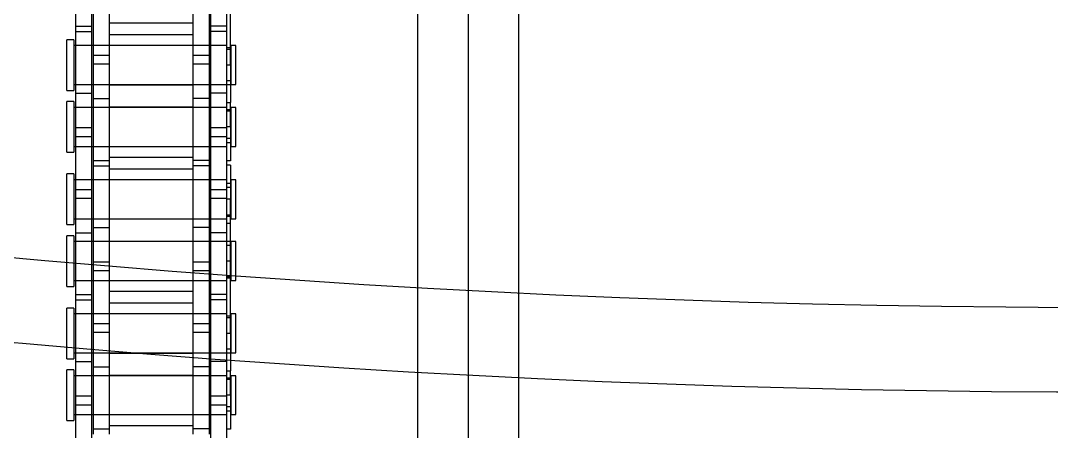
# Model space of a CAD drawing. Header units: metres. Extents: x 0 to 63075, y 0 to 44550.
# Drawn here: x 14343 to 14440.6, y 30489.7 to 30528.6 of the extents above; entities that cross this region are included whole.
import ezdxf

# ---------------------------------------------------------------- set-up
doc = ezdxf.new("R2010")
doc.units = ezdxf.units.M
doc.header["$LTSCALE"] = 75
doc.linetypes.add('HIDDEN2', pattern=[4.7625, 3.175, -1.5875])
for name, color, linetype in [('SDM', 7, 'Continuous'), ('SL1', 8, 'Continuous'), ('SL4', 4, 'Continuous'), ('ST1', 7, 'HIDDEN2')]:
    doc.layers.add(name, color=color, linetype=linetype)

# ---------------------------------------------------------------- blocks, each defined once
blk = doc.blocks.new('A$Cf5d57027')
at = {"layer": 'SL1'}
for radius, start, end in [(1221.5, 121.074746, 67.294357), (1158, 122.987753, 69.370009), (1150, 123.246853, 69.219881)]:
    blk.add_arc((6187.34, 9148.648), radius, start, end, dxfattribs=at)
blk = doc.blocks.new('A$Ca53c419a')
at = {"layer": 'SL4'}
for p, q in [((3669.713, 215.76), (4459.475, 215.76)), ((4619.715, 206.235), (3669.713, 206.235))]:
    blk.add_line(p, q, dxfattribs=at)
at = {"layer": 'ST1'}
for p, q in [((4090.128, 249), (4094.925, 249)), ((4090.128, 249), (4090.128, 248.342)), ((4094.925, 248.342), (4094.925, 249)), ((4095.976, 249), (4100.773, 249)), ((4095.976, 249), (4095.976, 248.342)), ((4100.773, 248.342), (4100.773, 249)), ((4102.828, 249), (4107.625, 249)), ((4102.828, 249), (4102.828, 248.342)), ((4107.625, 248.342), (4107.625, 249)), ((4108.676, 249), (4113.473, 249)), ((4108.676, 249), (4108.676, 248.342)), ((4113.473, 248.342), (4113.473, 249)), ((4115.528, 249), (4120.325, 249)), ((4115.528, 249), (4115.528, 248.342)), ((4120.325, 248.342), (4120.325, 249)), ((4121.376, 249), (4126.173, 249)), ((4121.376, 249), (4121.376, 248.342)), ((4126.173, 248.342), (4126.173, 249)), ((4082.5, 248.157), (4091.595, 248.157)), ((4094.925, 248.342), (4090.128, 248.342)), ((4090.682, 248.342), (4090.682, 233.843)), ((4090.682, 248.157), (4090.682, 246.637)), ((4091.595, 248.157), (4092.455, 248.157)), ((4091.595, 246.637), (4091.595, 248.157)), ((4092.455, 248.157), (4101.55, 248.157)), ((4092.455, 248.157), (4092.455, 246.637)), ((4094.372, 233.843), (4094.372, 248.342)), ((4094.372, 246.637), (4094.372, 248.157)), ((4095.702, 248.157), (4095.702, 246.637)), ((4100.773, 248.342), (4095.976, 248.342)), ((4096.53, 248.342), (4096.53, 233.843)), ((4096.53, 248.157), (4096.53, 246.637)), ((4100.22, 233.843), (4100.22, 248.342)), ((4100.22, 246.637), (4100.22, 248.157)), ((4101.55, 248.157), (4101.55, 246.637)), ((4101.55, 248.157), (4107.9, 248.157)), ((4102.052, 248.157), (4102.052, 246.637)), ((4107.625, 248.342), (4102.828, 248.342)), ((4103.382, 248.342), (4103.382, 233.843)), ((4103.382, 248.157), (4103.382, 246.637)), ((4107.072, 233.843), (4107.072, 248.342)), ((4107.072, 246.637), (4107.072, 248.157)), ((4107.9, 248.157), (4107.9, 246.637)), ((4107.9, 248.157), (4116.995, 248.157)), ((4113.473, 248.342), (4108.676, 248.342)), ((4109.23, 248.342), (4109.23, 233.843)), ((4109.23, 248.157), (4109.23, 246.637)), ((4111.147, 246.637), (4111.147, 248.157)), ((4112.007, 248.157), (4112.007, 246.637)), ((4112.92, 233.843), (4112.92, 248.342)), ((4112.92, 246.637), (4112.92, 248.157)), ((4120.325, 248.342), (4115.528, 248.342)), ((4116.082, 248.342), (4116.082, 233.843)), ((4116.082, 248.157), (4116.082, 246.637)), ((4116.995, 248.157), (4117.855, 248.157)), ((4116.995, 246.637), (4116.995, 248.157)), ((4117.855, 248.157), (4126.95, 248.157)), ((4117.855, 248.157), (4117.855, 246.637)), ((4119.772, 233.843), (4119.772, 248.342)), ((4119.772, 246.637), (4119.772, 248.157)), ((4121.102, 248.157), (4121.102, 246.637)), ((4126.173, 248.342), (4121.376, 248.342)), ((4121.93, 248.342), (4121.93, 233.843)), ((4121.93, 248.157), (4121.93, 246.637)), ((4125.62, 233.843), (4125.62, 248.342)), ((4125.62, 246.637), (4125.62, 248.157)), ((4126.95, 248.157), (4126.95, 246.637)), ((4126.95, 248.157), (4133.3, 248.157)), ((4127.452, 248.157), (4127.452, 246.637)), ((4082.5, 246.637), (4091.595, 246.637)), ((4088.85, 246.485), (4095.2, 246.485)), ((4089.352, 246.485), (4089.352, 244.965)), ((4090.682, 246.485), (4090.682, 244.965)), ((4091.595, 246.637), (4092.455, 246.637)), ((4092.455, 246.637), (4101.55, 246.637)), ((4094.372, 244.965), (4094.372, 246.485)), ((4095.2, 246.485), (4095.2, 244.965)), ((4095.2, 246.485), (4104.295, 246.485)), ((4096.53, 246.485), (4096.53, 244.965)), ((4098.447, 244.965), (4098.447, 246.485)), ((4099.307, 246.485), (4099.307, 244.965)), ((4100.22, 244.965), (4100.22, 246.485)), ((4101.55, 246.637), (4107.9, 246.637)), ((4103.382, 246.485), (4103.382, 244.965)), ((4104.295, 246.485), (4105.155, 246.485)), ((4104.295, 244.965), (4104.295, 246.485)), ((4105.155, 246.485), (4114.25, 246.485)), ((4105.155, 246.485), (4105.155, 244.965)), ((4107.072, 244.965), (4107.072, 246.485)), ((4107.9, 246.637), (4116.995, 246.637)), ((4108.402, 246.485), (4108.402, 244.965)), ((4109.23, 246.485), (4109.23, 244.965)), ((4112.92, 244.965), (4112.92, 246.485)), ((4114.25, 246.485), (4114.25, 244.965)), ((4114.25, 246.485), (4120.6, 246.485)), ((4114.752, 246.485), (4114.752, 244.965)), ((4116.082, 246.485), (4116.082, 244.965)), ((4116.995, 246.637), (4117.855, 246.637)), ((4117.855, 246.637), (4126.95, 246.637)), ((4119.772, 244.965), (4119.772, 246.485)), ((4120.6, 246.485), (4120.6, 244.965)), ((4120.6, 246.485), (4129.695, 246.485)), ((4121.93, 246.485), (4121.93, 244.965)), ((4123.847, 244.965), (4123.847, 246.485)), ((4124.707, 246.485), (4124.707, 244.965)), ((4125.62, 244.965), (4125.62, 246.485)), ((4126.95, 246.637), (4133.3, 246.637)), ((4088.85, 244.965), (4095.2, 244.965)), ((4089.635, 237.035), (4089.635, 244.965)), ((4090.682, 244.965), (4090.682, 237.035)), ((4094.372, 237.035), (4094.372, 244.965)), ((4094.415, 244.965), (4094.415, 237.035)), ((4095.2, 244.965), (4104.295, 244.965)), ((4096.487, 237.035), (4096.487, 244.965)), ((4096.53, 244.965), (4096.53, 237.035)), ((4100.22, 237.035), (4100.22, 244.965)), ((4101.267, 244.965), (4101.267, 237.035)), ((4102.335, 237.035), (4102.335, 244.965)), ((4103.382, 244.965), (4103.382, 237.035)), ((4104.295, 244.965), (4105.155, 244.965)), ((4105.155, 244.965), (4114.25, 244.965)), ((4107.072, 237.035), (4107.072, 244.965)), ((4107.115, 244.965), (4107.115, 237.035)), ((4109.187, 237.035), (4109.187, 244.965)), ((4109.23, 244.965), (4109.23, 237.035)), ((4112.92, 237.035), (4112.92, 244.965)), ((4113.967, 244.965), (4113.967, 237.035)), ((4114.25, 244.965), (4120.6, 244.965)), ((4115.035, 237.035), (4115.035, 244.965)), ((4116.082, 244.965), (4116.082, 237.035)), ((4119.772, 237.035), (4119.772, 244.965)), ((4119.815, 244.965), (4119.815, 237.035)), ((4120.6, 244.965), (4129.695, 244.965)), ((4121.887, 237.035), (4121.887, 244.965)), ((4121.93, 244.965), (4121.93, 237.035)), ((4125.62, 237.035), (4125.62, 244.965)), ((4126.667, 244.965), (4126.667, 237.035)), ((4127.735, 237.035), (4127.735, 244.965)), ((4088.85, 237.035), (4095.2, 237.035)), ((4089.352, 235.515), (4089.352, 237.035)), ((4090.682, 237.035), (4090.682, 235.515)), ((4094.372, 235.515), (4094.372, 237.035)), ((4095.2, 235.515), (4095.2, 237.035)), ((4095.2, 237.035), (4104.295, 237.035)), ((4096.53, 237.035), (4096.53, 235.515)), ((4098.447, 235.515), (4098.447, 237.035)), ((4099.307, 237.035), (4099.307, 235.515)), ((4100.22, 235.515), (4100.22, 237.035)), ((4103.382, 237.035), (4103.382, 235.515)), ((4104.295, 237.035), (4105.155, 237.035)), ((4104.295, 235.515), (4104.295, 237.035)), ((4105.155, 237.035), (4114.25, 237.035)), ((4105.155, 237.035), (4105.155, 235.515)), ((4107.072, 235.515), (4107.072, 237.035)), ((4108.402, 235.515), (4108.402, 237.035)), ((4109.23, 237.035), (4109.23, 235.515)), ((4112.92, 235.515), (4112.92, 237.035)), ((4114.25, 235.515), (4114.25, 237.035)), ((4114.25, 237.035), (4120.6, 237.035)), ((4114.752, 235.515), (4114.752, 237.035)), ((4116.082, 237.035), (4116.082, 235.515)), ((4119.772, 235.515), (4119.772, 237.035)), ((4120.6, 235.515), (4120.6, 237.035)), ((4120.6, 237.035), (4129.695, 237.035)), ((4121.93, 237.035), (4121.93, 235.515)), ((4123.847, 235.515), (4123.847, 237.035)), ((4124.707, 237.035), (4124.707, 235.515)), ((4125.62, 235.515), (4125.62, 237.035)), ((4082.5, 235.363), (4091.595, 235.363)), ((4088.85, 235.515), (4095.2, 235.515)), ((4090.682, 235.363), (4090.682, 233.843)), ((4091.595, 235.363), (4092.455, 235.363)), ((4091.595, 233.843), (4091.595, 235.363)), ((4092.455, 235.363), (4101.55, 235.363)), ((4092.455, 235.363), (4092.455, 233.843)), ((4094.372, 233.843), (4094.372, 235.363)), ((4095.2, 235.515), (4104.295, 235.515)), ((4095.702, 233.843), (4095.702, 235.363)), ((4096.53, 235.363), (4096.53, 233.511)), ((4100.22, 233.843), (4100.22, 235.363)), ((4101.55, 233.843), (4101.55, 235.363)), ((4101.55, 235.363), (4107.9, 235.363)), ((4102.052, 233.843), (4102.052, 235.363)), ((4103.382, 235.363), (4103.382, 233.843)), ((4104.295, 235.515), (4105.155, 235.515)), ((4105.155, 235.515), (4114.25, 235.515)), ((4107.072, 233.511), (4107.072, 235.363)), ((4107.9, 233.843), (4107.9, 235.363)), ((4107.9, 235.363), (4116.995, 235.363)), ((4109.23, 235.363), (4109.23, 233.843)), ((4111.147, 233.843), (4111.147, 235.363)), ((4112.007, 235.363), (4112.007, 233.843)), ((4112.92, 233.843), (4112.92, 235.363)), ((4114.25, 235.515), (4120.6, 235.515)), ((4116.082, 235.363), (4116.082, 233.843)), ((4116.995, 235.363), (4117.855, 235.363)), ((4116.995, 233.843), (4116.995, 235.363)), ((4117.855, 235.363), (4126.95, 235.363)), ((4117.855, 235.363), (4117.855, 233.843)), ((4119.772, 233.843), (4119.772, 235.363)), ((4120.6, 235.515), (4129.695, 235.515)), ((4121.102, 233.843), (4121.102, 235.363)), ((4121.93, 235.363), (4121.93, 233.511)), ((4125.62, 233.843), (4125.62, 235.363)), ((4126.95, 233.843), (4126.95, 235.363)), ((4126.95, 235.363), (4133.3, 235.363)), ((4127.452, 233.843), (4127.452, 235.363)), ((4082.5, 233.843), (4091.595, 233.843)), ((4089.296, 233.511), (4089.296, 233.843)), ((4092.527, 233.511), (4089.296, 233.511)), ((4094.372, 233.474), (4090.682, 233.474)), ((4090.682, 233.474), (4090.682, 233)), ((4091.051, 233.843), (4091.051, 233.474)), ((4091.42, 233.511), (4091.42, 233.843)), ((4091.595, 233.843), (4092.455, 233.843)), ((4092.455, 233.843), (4101.55, 233.843)), ((4092.527, 233.511), (4092.527, 233.843)), ((4092.527, 233.511), (4094.823, 233.511)), ((4094.003, 233.474), (4094.003, 233.843)), ((4094.146, 233.511), (4094.146, 233.843)), ((4094.372, 233), (4094.372, 233.474)), ((4094.823, 233.843), (4094.823, 233.511)), ((4098.375, 233.511), (4094.823, 233.511)), ((4100.22, 233.474), (4096.53, 233.474)), ((4096.53, 233.474), (4096.53, 233)), ((4096.899, 233.843), (4096.899, 233.474)), ((4098.375, 233.511), (4098.375, 233.843)), ((4098.375, 233.511), (4111.075, 233.511)), ((4099.851, 233.474), (4099.851, 233.843)), ((4099.994, 233.511), (4099.994, 233.843)), ((4100.22, 233), (4100.22, 233.474)), ((4101.55, 233.843), (4107.9, 233.843)), ((4107.072, 233.474), (4103.382, 233.474)), ((4103.382, 233.474), (4103.382, 233)), ((4103.608, 233.511), (4103.608, 233.843)), ((4103.751, 233.843), (4103.751, 233.474)), ((4105.227, 233.511), (4105.227, 233.843)), ((4106.703, 233.474), (4106.703, 233.843)), ((4107.072, 233), (4107.072, 233.474)), ((4107.9, 233.843), (4116.995, 233.843)), ((4108.779, 233.511), (4108.779, 233.843)), ((4112.92, 233.474), (4109.23, 233.474)), ((4109.23, 233.474), (4109.23, 233)), ((4109.456, 233.511), (4109.456, 233.843)), ((4109.599, 233.843), (4109.599, 233.474)), ((4111.075, 233.511), (4111.075, 233.843)), ((4114.306, 233.511), (4111.075, 233.511)), ((4112.182, 233.511), (4112.182, 233.843)), ((4112.551, 233.474), (4112.551, 233.843)), ((4112.92, 233), (4112.92, 233.474)), ((4114.306, 233.511), (4114.306, 233.843)), ((4114.696, 233.511), (4114.696, 233.843)), ((4117.927, 233.511), (4114.696, 233.511)), ((4119.772, 233.474), (4116.082, 233.474)), ((4116.082, 233.474), (4116.082, 233)), ((4116.451, 233.843), (4116.451, 233.474)), ((4116.82, 233.511), (4116.82, 233.843)), ((4116.995, 233.843), (4117.855, 233.843)), ((4117.855, 233.843), (4126.95, 233.843)), ((4117.927, 233.511), (4117.927, 233.843)), ((4117.927, 233.511), (4120.223, 233.511)), ((4119.403, 233.474), (4119.403, 233.843)), ((4119.546, 233.511), (4119.546, 233.843)), ((4119.772, 233), (4119.772, 233.474)), ((4120.223, 233.843), (4120.223, 233.511)), ((4123.775, 233.511), (4120.223, 233.511)), ((4125.62, 233.474), (4121.93, 233.474)), ((4121.93, 233.474), (4121.93, 233)), ((4122.299, 233.843), (4122.299, 233.474)), ((4123.775, 233.511), (4123.775, 233.843)), ((4123.775, 233.511), (4136.475, 233.511)), ((4125.251, 233.474), (4125.251, 233.843)), ((4125.394, 233.511), (4125.394, 233.843)), ((4125.62, 233), (4125.62, 233.474)), ((4126.95, 233.843), (4133.3, 233.843)), ((4090.682, 233), (4094.372, 233)), ((4096.53, 233), (4100.22, 233)), ((4103.382, 233), (4107.072, 233)), ((4109.23, 233), (4112.92, 233)), ((4116.082, 233), (4119.772, 233)), ((4121.93, 233), (4125.62, 233)), ((3669.713, 215.76), (4459.475, 215.76)), ((4669.713, 210.997), (3669.713, 210.997))]:
    blk.add_line(p, q, dxfattribs=at)

msp = doc.modelspace()

# ---------------------------------------------------------------- block references
at = {"layer": 'SDM'}
msp.add_blockref('A$Cf5d57027', (8259.513, 22502.833), dxfattribs=at)
at = {"layer": 'SDM', "rotation": 90}
msp.add_blockref('A$Ca53c419a', (14596.359, 26400.599), dxfattribs=at)

doc.saveas('drawing.dxf')
